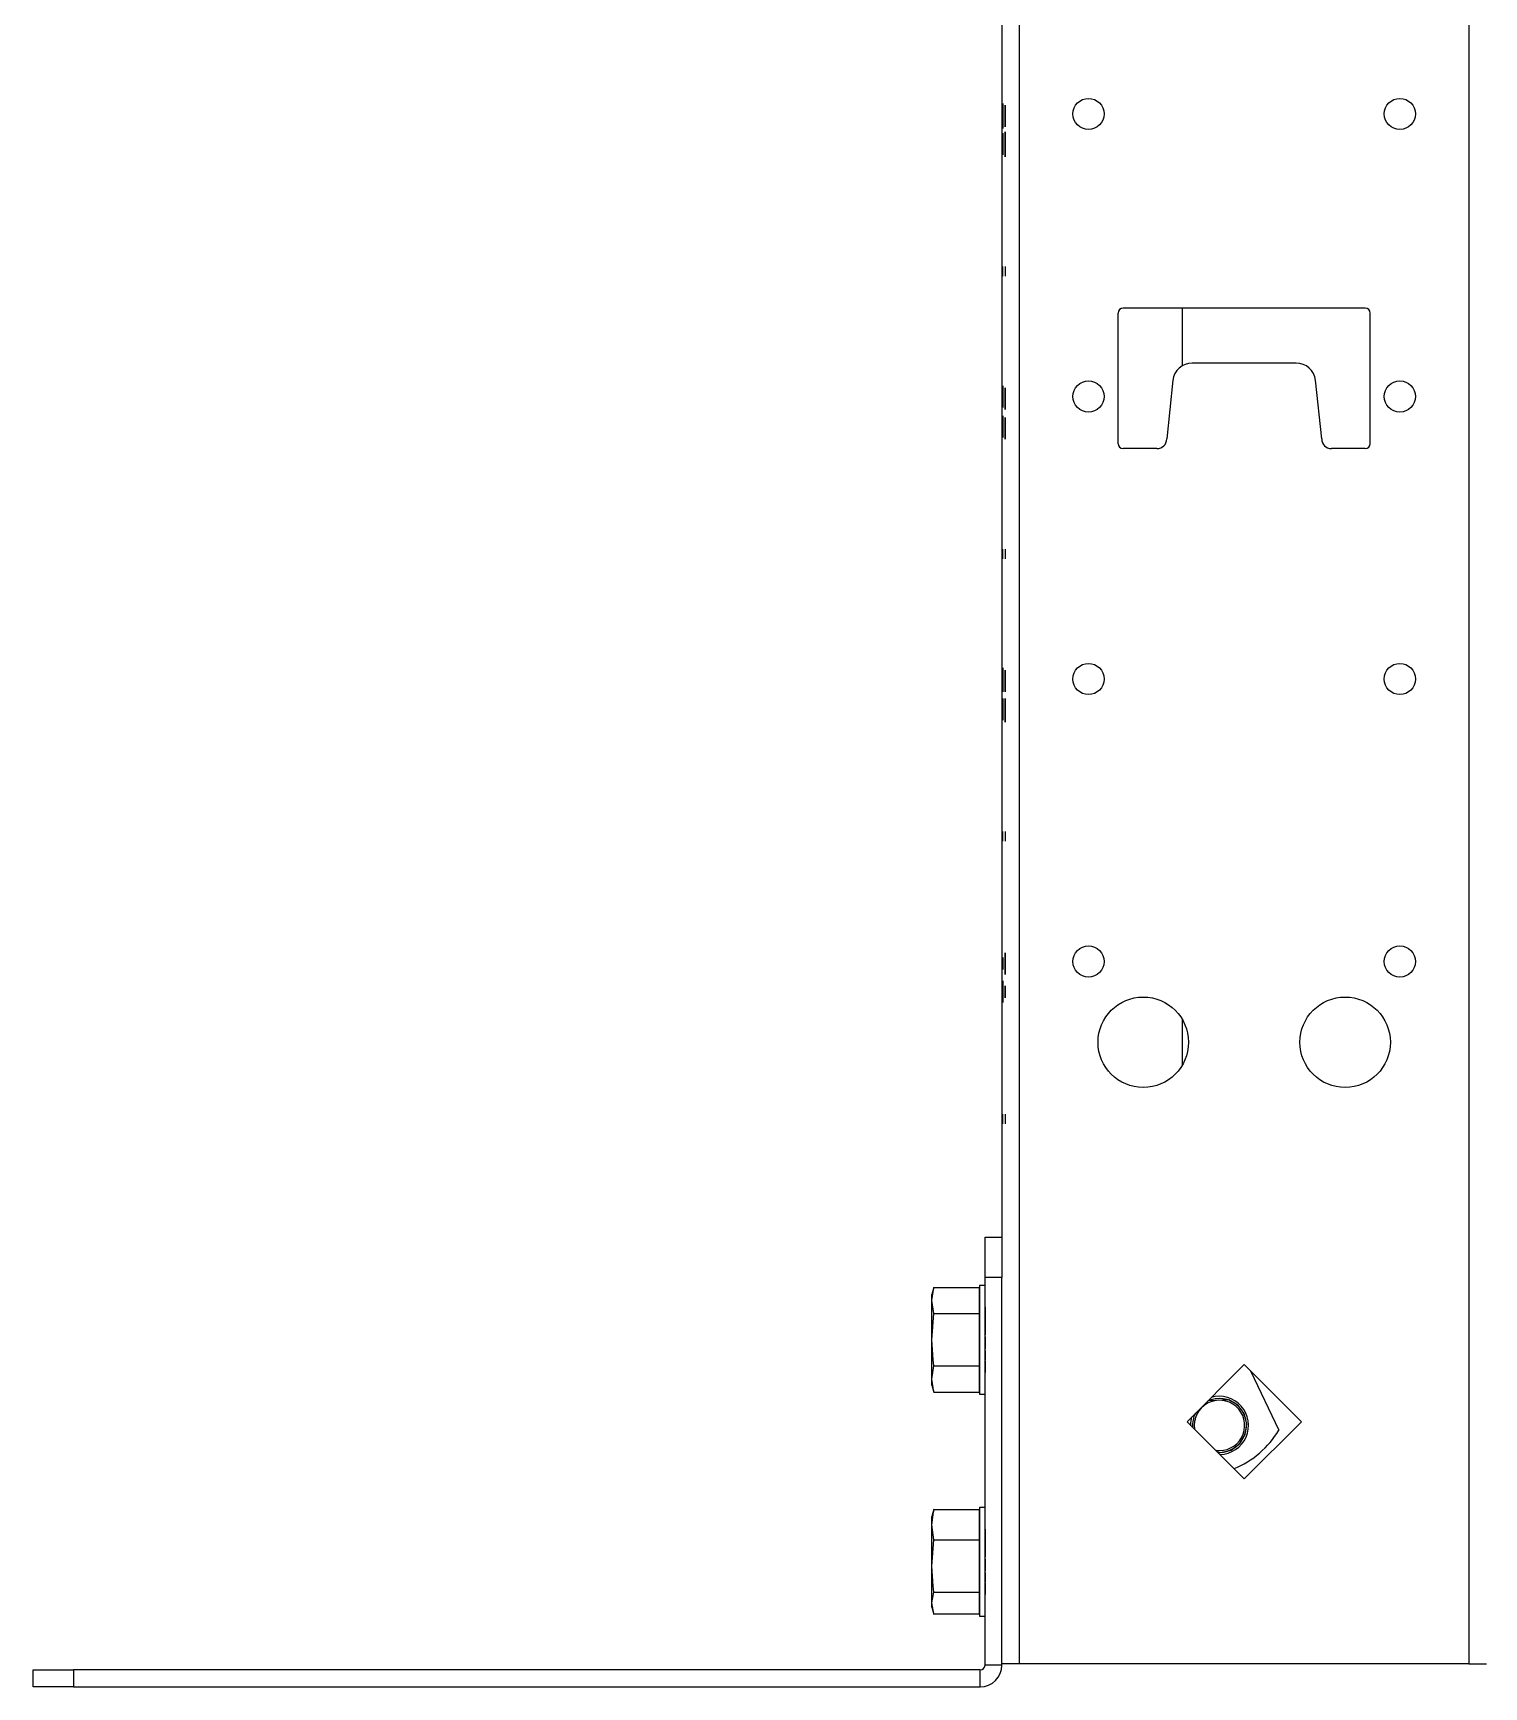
# Model space of a CAD drawing. Extents: x 8 to 102, y 11 to 162.
# Drawn here: x 59.58 to 68.56, y 11.12 to 21.36 of the extents above; entities that cross this region are included whole.
import ezdxf

# ---------------------------------------------------------------- set-up
doc = ezdxf.new("R2010")
doc.units = 0
doc.header["$MEASUREMENT"] = 0
doc.layers.add('TFR-TRI3', color=7, linetype='CONTINUOUS')

msp = doc.modelspace()

# ---------------------------------------------------------------- linework, layer by layer
at = {"layer": 'TFR-TRI3', "color": 113, "linetype": 'CONTINUOUS'}
for p, q in [((65.685, 11.26), (65.685, 107.017)), ((68.468, 107.017), (68.468, 11.26)), ((65.576, 104.587), (65.576, 13.694)), ((66.296, 18.817), (66.296, 19.627)), ((67.826, 19.657), (66.326, 19.657)), ((67.856, 18.817), (67.856, 19.627)), ((67.398, 19.317), (66.754, 19.317)), ((66.635, 19.21), (66.596, 18.847)), ((67.556, 18.847), (67.518, 19.21)), ((66.536, 18.787), (66.326, 18.787)), ((67.826, 18.787), (67.616, 18.787)), ((67.076, 13.114), (66.723, 12.76)), ((67.43, 12.76), (67.076, 13.114)), ((66.723, 12.76), (67.076, 12.406)), ((67.076, 12.406), (67.43, 12.76)), ((65.608, 11.26), (65.576, 11.26)), ((65.685, 11.26), (65.608, 11.26)), ((68.468, 11.26), (65.685, 11.26)), ((68.468, 11.26), (68.545, 11.26)), ((68.545, 11.26), (68.576, 11.26))]:
    msp.add_line(p, q, dxfattribs=at)
at = {"layer": 'TFR-TRI3', "color": 3, "linetype": 'CONTINUOUS'}
for p, q in [((65.581, 20.895), (65.581, 20.925)), ((65.581, 20.925), (65.581, 20.895)), ((65.596, 20.909), (65.596, 20.914)), ((65.596, 20.914), (65.596, 20.912)), ((65.596, 20.912), (65.596, 20.906)), ((65.596, 20.893), (65.596, 20.909)), ((65.596, 20.906), (65.596, 20.897)), ((65.581, 20.895), (65.581, 20.867)), ((65.581, 20.872), (65.581, 20.895)), ((65.581, 20.77), (65.581, 20.872)), ((65.581, 20.867), (65.581, 20.77)), ((65.581, 20.867), (65.581, 20.797)), ((65.581, 20.797), (65.581, 20.867)), ((65.596, 20.897), (65.596, 20.884)), ((65.596, 20.873), (65.596, 20.893)), ((65.596, 20.888), (65.596, 20.885)), ((65.596, 20.885), (65.596, 20.888)), ((65.596, 20.875), (65.596, 20.885)), ((65.596, 20.885), (65.596, 20.876)), ((65.596, 20.884), (65.596, 20.867)), ((65.596, 20.876), (65.596, 20.863)), ((65.596, 20.863), (65.596, 20.875)), ((65.596, 20.847), (65.596, 20.873)), ((65.596, 20.867), (65.596, 20.847)), ((65.596, 20.847), (65.596, 20.863)), ((65.596, 20.863), (65.596, 20.847)), ((65.596, 20.826), (65.596, 20.847)), ((65.596, 20.847), (65.596, 20.831)), ((65.596, 20.847), (65.596, 20.831)), ((65.596, 20.831), (65.596, 20.847)), ((65.596, 20.831), (65.596, 20.818)), ((65.596, 20.831), (65.596, 20.818)), ((65.596, 20.818), (65.596, 20.831)), ((65.596, 20.81), (65.596, 20.826)), ((65.596, 20.809), (65.596, 20.818)), ((65.596, 20.818), (65.596, 20.807)), ((65.596, 20.818), (65.596, 20.809)), ((65.596, 20.797), (65.596, 20.81)), ((65.596, 20.806), (65.596, 20.809)), ((65.596, 20.809), (65.596, 20.806)), ((65.596, 20.807), (65.596, 20.797)), ((65.596, 20.797), (65.596, 20.79)), ((65.596, 20.787), (65.596, 20.797)), ((65.581, 20.739), (65.581, 20.74)), ((65.581, 20.74), (65.581, 20.738)), ((65.581, 20.735), (65.581, 20.739)), ((65.581, 20.738), (65.581, 20.733)), ((65.581, 20.73), (65.581, 20.735)), ((65.581, 20.733), (65.581, 20.723)), ((65.581, 20.723), (65.581, 20.73)), ((65.581, 20.723), (65.581, 20.711)), ((65.581, 20.714), (65.581, 20.723)), ((65.581, 20.714), (65.581, 20.711)), ((65.581, 20.702), (65.581, 20.714)), ((65.581, 20.711), (65.581, 20.714)), ((65.581, 20.702), (65.581, 20.711)), ((65.581, 20.711), (65.581, 20.702)), ((65.581, 20.711), (65.581, 20.694)), ((65.581, 20.689), (65.581, 20.702)), ((65.581, 20.702), (65.581, 20.689)), ((65.581, 20.689), (65.581, 20.702)), ((65.581, 20.694), (65.581, 20.673)), ((65.596, 20.79), (65.596, 20.785)), ((65.596, 20.782), (65.596, 20.787)), ((65.596, 20.785), (65.596, 20.781)), ((65.596, 20.78), (65.596, 20.782)), ((65.596, 20.781), (65.596, 20.78)), ((65.596, 20.75), (65.596, 20.648)), ((65.596, 20.653), (65.596, 20.75)), ((65.596, 20.653), (65.596, 20.723)), ((65.596, 20.723), (65.596, 20.653)), ((65.581, 20.673), (65.581, 20.689)), ((65.581, 20.689), (65.581, 20.673)), ((65.581, 20.673), (65.581, 20.689)), ((65.581, 20.653), (65.581, 20.673)), ((65.581, 20.673), (65.581, 20.657)), ((65.581, 20.657), (65.581, 20.673)), ((65.581, 20.673), (65.581, 20.647)), ((65.581, 20.644), (65.581, 20.657)), ((65.581, 20.657), (65.581, 20.645)), ((65.581, 20.636), (65.581, 20.653)), ((65.581, 20.647), (65.581, 20.627)), ((65.581, 20.645), (65.581, 20.636)), ((65.581, 20.635), (65.581, 20.644)), ((65.581, 20.623), (65.581, 20.636)), ((65.581, 20.636), (65.581, 20.632)), ((65.581, 20.632), (65.581, 20.635)), ((65.581, 20.627), (65.581, 20.612)), ((65.581, 20.614), (65.581, 20.623)), ((65.581, 20.608), (65.581, 20.614)), ((65.581, 20.612), (65.581, 20.606)), ((65.581, 20.606), (65.581, 20.608)), ((65.596, 20.625), (65.596, 20.653)), ((65.596, 20.648), (65.596, 20.625)), ((65.596, 20.625), (65.596, 20.595)), ((65.596, 20.595), (65.596, 20.625)), ((65.581, 19.855), (65.581, 19.915)), ((65.581, 19.855), (65.581, 19.915)), ((65.596, 19.915), (65.596, 19.855)), ((65.596, 19.915), (65.596, 19.855)), ((65.581, 19.173), (65.581, 19.175)), ((65.581, 19.175), (65.581, 19.17)), ((65.581, 19.165), (65.581, 19.173)), ((65.581, 19.17), (65.581, 19.156)), ((65.581, 19.153), (65.581, 19.165)), ((65.581, 19.165), (65.581, 19.163)), ((65.581, 19.163), (65.581, 19.165)), ((65.581, 19.158), (65.581, 19.163)), ((65.581, 19.163), (65.581, 19.158)), ((65.581, 19.158), (65.581, 19.149)), ((65.581, 19.148), (65.581, 19.158)), ((65.596, 19.164), (65.596, 19.162)), ((65.596, 19.159), (65.596, 19.164)), ((65.596, 19.162), (65.596, 19.156)), ((65.596, 19.143), (65.596, 19.159)), ((65.596, 19.156), (65.596, 19.147)), ((65.581, 19.156), (65.581, 19.133)), ((65.581, 19.137), (65.581, 19.153)), ((65.581, 19.149), (65.581, 19.137)), ((65.581, 19.148), (65.581, 19.146)), ((65.581, 19.136), (65.581, 19.148)), ((65.581, 19.145), (65.581, 19.148)), ((65.581, 19.146), (65.581, 19.137)), ((65.581, 19.136), (65.581, 19.145)), ((65.581, 19.139), (65.581, 19.137)), ((65.581, 19.136), (65.581, 19.139)), ((65.581, 19.137), (65.581, 19.124)), ((65.581, 19.137), (65.581, 19.13)), ((65.581, 19.123), (65.581, 19.136)), ((65.581, 19.126), (65.581, 19.136)), ((65.581, 19.121), (65.581, 19.136)), ((65.581, 19.133), (65.581, 19.106)), ((65.581, 19.13), (65.581, 19.119)), ((65.581, 19.113), (65.581, 19.126)), ((65.581, 19.124), (65.581, 19.108)), ((65.581, 19.106), (65.581, 19.123)), ((65.581, 19.105), (65.581, 19.121)), ((65.581, 19.119), (65.581, 19.106)), ((65.581, 19.098), (65.581, 19.113)), ((65.581, 19.108), (65.581, 19.1)), ((65.581, 19.106), (65.581, 19.082)), ((65.581, 19.093), (65.581, 19.106)), ((65.581, 19.106), (65.581, 19.092)), ((65.581, 19.083), (65.581, 19.105)), ((65.581, 19.1), (65.581, 19.091)), ((65.581, 19.096), (65.581, 19.098)), ((65.581, 19.094), (65.581, 19.096)), ((65.581, 19.091), (65.581, 19.094)), ((65.581, 19.081), (65.581, 19.093)), ((65.581, 19.092), (65.581, 19.081)), ((65.581, 19.065), (65.581, 19.083)), ((65.581, 19.082), (65.581, 19.062)), ((65.581, 19.072), (65.581, 19.081)), ((65.581, 19.081), (65.581, 19.073)), ((65.581, 19.073), (65.581, 19.069)), ((65.581, 19.066), (65.581, 19.072)), ((65.581, 19.069), (65.581, 19.044)), ((65.581, 19.041), (65.581, 19.066)), ((65.581, 19.051), (65.581, 19.065)), ((65.581, 19.062), (65.581, 19.048)), ((65.596, 19.147), (65.596, 19.134)), ((65.596, 19.123), (65.596, 19.143)), ((65.596, 19.138), (65.596, 19.135)), ((65.596, 19.135), (65.596, 19.138)), ((65.596, 19.125), (65.596, 19.135)), ((65.596, 19.135), (65.596, 19.126)), ((65.596, 19.134), (65.596, 19.117)), ((65.596, 19.126), (65.596, 19.113)), ((65.596, 19.113), (65.596, 19.125)), ((65.596, 19.097), (65.596, 19.123)), ((65.596, 19.117), (65.596, 19.097)), ((65.596, 19.097), (65.596, 19.113)), ((65.596, 19.113), (65.596, 19.097)), ((65.596, 19.097), (65.596, 19.081)), ((65.596, 19.097), (65.596, 19.081)), ((65.596, 19.076), (65.596, 19.097)), ((65.596, 19.081), (65.596, 19.097)), ((65.596, 19.068), (65.596, 19.081)), ((65.596, 19.081), (65.596, 19.068)), ((65.596, 19.081), (65.596, 19.068)), ((65.596, 19.06), (65.596, 19.076)), ((65.596, 19.068), (65.596, 19.057)), ((65.596, 19.068), (65.596, 19.059)), ((65.596, 19.059), (65.596, 19.068)), ((65.596, 19.047), (65.596, 19.06)), ((65.596, 19.059), (65.596, 19.056)), ((65.596, 19.056), (65.596, 19.059)), ((65.596, 19.057), (65.596, 19.047)), ((65.581, 19.044), (65.581, 19.051)), ((65.581, 19.048), (65.581, 19.041)), ((65.581, 18.989), (65.581, 18.99)), ((65.581, 18.99), (65.581, 18.988)), ((65.581, 18.985), (65.581, 18.989)), ((65.581, 18.988), (65.581, 18.983)), ((65.581, 18.98), (65.581, 18.985)), ((65.581, 18.983), (65.581, 18.973)), ((65.581, 18.973), (65.581, 18.98)), ((65.581, 18.964), (65.581, 18.973)), ((65.581, 18.973), (65.581, 18.961)), ((65.581, 18.961), (65.581, 18.964)), ((65.581, 18.964), (65.581, 18.961)), ((65.581, 18.952), (65.581, 18.964)), ((65.581, 18.952), (65.581, 18.961)), ((65.581, 18.961), (65.581, 18.952)), ((65.581, 18.961), (65.581, 18.944)), ((65.581, 18.939), (65.581, 18.952)), ((65.581, 18.952), (65.581, 18.939)), ((65.581, 18.939), (65.581, 18.952)), ((65.596, 19.047), (65.596, 19.04)), ((65.596, 19.037), (65.596, 19.047)), ((65.596, 19.04), (65.596, 19.035)), ((65.596, 19.032), (65.596, 19.037)), ((65.596, 19.035), (65.596, 19.031)), ((65.596, 19.03), (65.596, 19.032)), ((65.596, 19.031), (65.596, 19.03)), ((65.596, 18.979), (65.596, 18.954)), ((65.596, 18.973), (65.596, 18.979)), ((65.596, 18.976), (65.596, 18.969)), ((65.596, 18.951), (65.596, 18.976)), ((65.596, 18.959), (65.596, 18.973)), ((65.596, 18.969), (65.596, 18.955)), ((65.596, 18.938), (65.596, 18.959)), ((65.596, 18.955), (65.596, 18.937)), ((65.596, 18.954), (65.596, 18.948)), ((65.596, 18.947), (65.596, 18.951)), ((65.581, 18.944), (65.581, 18.923)), ((65.581, 18.939), (65.581, 18.923)), ((65.581, 18.923), (65.581, 18.939)), ((65.581, 18.923), (65.581, 18.939)), ((65.581, 18.923), (65.581, 18.907)), ((65.581, 18.923), (65.581, 18.897)), ((65.581, 18.907), (65.581, 18.923)), ((65.581, 18.903), (65.581, 18.923)), ((65.581, 18.894), (65.581, 18.907)), ((65.581, 18.907), (65.581, 18.895)), ((65.581, 18.886), (65.581, 18.903)), ((65.581, 18.897), (65.581, 18.877)), ((65.581, 18.895), (65.581, 18.886)), ((65.581, 18.885), (65.581, 18.894)), ((65.581, 18.886), (65.581, 18.882)), ((65.581, 18.873), (65.581, 18.886)), ((65.581, 18.882), (65.581, 18.885)), ((65.581, 18.877), (65.581, 18.862)), ((65.581, 18.864), (65.581, 18.873)), ((65.581, 18.858), (65.581, 18.864)), ((65.581, 18.862), (65.581, 18.856)), ((65.581, 18.856), (65.581, 18.858)), ((65.596, 18.948), (65.596, 18.939)), ((65.596, 18.939), (65.596, 18.947)), ((65.596, 18.939), (65.596, 18.928)), ((65.596, 18.928), (65.596, 18.939)), ((65.596, 18.914), (65.596, 18.938)), ((65.596, 18.937), (65.596, 18.915)), ((65.596, 18.929), (65.596, 18.927)), ((65.596, 18.92), (65.596, 18.929)), ((65.596, 18.914), (65.596, 18.928)), ((65.596, 18.928), (65.596, 18.914)), ((65.596, 18.927), (65.596, 18.924)), ((65.596, 18.924), (65.596, 18.923)), ((65.596, 18.923), (65.596, 18.907)), ((65.596, 18.912), (65.596, 18.92)), ((65.596, 18.915), (65.596, 18.899)), ((65.596, 18.901), (65.596, 18.914)), ((65.596, 18.887), (65.596, 18.914)), ((65.596, 18.914), (65.596, 18.897)), ((65.596, 18.896), (65.596, 18.912)), ((65.596, 18.907), (65.596, 18.894)), ((65.596, 18.89), (65.596, 18.901)), ((65.596, 18.899), (65.596, 18.884)), ((65.596, 18.897), (65.596, 18.884)), ((65.596, 18.883), (65.596, 18.896)), ((65.596, 18.894), (65.596, 18.884)), ((65.596, 18.883), (65.596, 18.89)), ((65.596, 18.865), (65.596, 18.887)), ((65.596, 18.884), (65.596, 18.881)), ((65.596, 18.884), (65.596, 18.872)), ((65.596, 18.884), (65.596, 18.875)), ((65.596, 18.871), (65.596, 18.883)), ((65.596, 18.881), (65.596, 18.883)), ((65.596, 18.875), (65.596, 18.883)), ((65.596, 18.883), (65.596, 18.867)), ((65.596, 18.872), (65.596, 18.875)), ((65.596, 18.875), (65.596, 18.872)), ((65.596, 18.872), (65.596, 18.863)), ((65.596, 18.862), (65.596, 18.871)), ((65.596, 18.867), (65.596, 18.855)), ((65.596, 18.85), (65.596, 18.865)), ((65.596, 18.863), (65.596, 18.857)), ((65.596, 18.857), (65.596, 18.862)), ((65.596, 18.855), (65.596, 18.857)), ((65.596, 18.857), (65.596, 18.855)), ((65.596, 18.855), (65.596, 18.848)), ((65.596, 18.845), (65.596, 18.85)), ((65.596, 18.848), (65.596, 18.845)), ((65.581, 18.105), (65.581, 18.165)), ((65.581, 18.105), (65.581, 18.165)), ((65.596, 18.165), (65.596, 18.105)), ((65.596, 18.165), (65.596, 18.105)), ((65.581, 17.318), (65.581, 17.429)), ((65.581, 17.429), (65.581, 17.28)), ((65.581, 17.424), (65.581, 17.428)), ((65.581, 17.428), (65.581, 17.427)), ((65.581, 17.427), (65.581, 17.423)), ((65.581, 17.409), (65.581, 17.424)), ((65.581, 17.423), (65.581, 17.415)), ((65.581, 17.415), (65.581, 17.404)), ((65.581, 17.387), (65.581, 17.409)), ((65.581, 17.404), (65.581, 17.387)), ((65.581, 17.397), (65.581, 17.4)), ((65.581, 17.4), (65.581, 17.397)), ((65.581, 17.397), (65.581, 17.388)), ((65.581, 17.387), (65.581, 17.397)), ((65.581, 17.388), (65.581, 17.375)), ((65.581, 17.368), (65.581, 17.387)), ((65.581, 17.387), (65.581, 17.362)), ((65.581, 17.358), (65.581, 17.387)), ((65.581, 17.375), (65.581, 17.358)), ((65.581, 17.337), (65.581, 17.368)), ((65.581, 17.362), (65.581, 17.341)), ((65.581, 17.329), (65.581, 17.358)), ((65.581, 17.358), (65.581, 17.34)), ((65.581, 17.341), (65.581, 17.33)), ((65.581, 17.34), (65.581, 17.326)), ((65.581, 17.317), (65.581, 17.337)), ((65.581, 17.33), (65.581, 17.324)), ((65.581, 17.307), (65.581, 17.329)), ((65.581, 17.326), (65.581, 17.317)), ((65.581, 17.324), (65.581, 17.318)), ((65.581, 17.301), (65.581, 17.317)), ((65.581, 17.317), (65.581, 17.314)), ((65.581, 17.314), (65.581, 17.285)), ((65.596, 17.414), (65.596, 17.412)), ((65.596, 17.409), (65.596, 17.414)), ((65.596, 17.412), (65.596, 17.406)), ((65.596, 17.393), (65.596, 17.409)), ((65.596, 17.406), (65.596, 17.397)), ((65.596, 17.397), (65.596, 17.384)), ((65.596, 17.373), (65.596, 17.393)), ((65.596, 17.385), (65.596, 17.388)), ((65.596, 17.388), (65.596, 17.385)), ((65.596, 17.375), (65.596, 17.385)), ((65.596, 17.385), (65.596, 17.376)), ((65.596, 17.384), (65.596, 17.367)), ((65.596, 17.376), (65.596, 17.363)), ((65.596, 17.363), (65.596, 17.375)), ((65.596, 17.347), (65.596, 17.373)), ((65.596, 17.367), (65.596, 17.347)), ((65.596, 17.363), (65.596, 17.347)), ((65.596, 17.347), (65.596, 17.363)), ((65.596, 17.326), (65.596, 17.347)), ((65.596, 17.347), (65.596, 17.331)), ((65.596, 17.331), (65.596, 17.347)), ((65.596, 17.347), (65.596, 17.331)), ((65.596, 17.318), (65.596, 17.331)), ((65.596, 17.331), (65.596, 17.318)), ((65.596, 17.331), (65.596, 17.318)), ((65.596, 17.31), (65.596, 17.326)), ((65.596, 17.318), (65.596, 17.307)), ((65.596, 17.309), (65.596, 17.318)), ((65.596, 17.318), (65.596, 17.309)), ((65.581, 17.292), (65.581, 17.307)), ((65.581, 17.291), (65.581, 17.301)), ((65.581, 17.285), (65.581, 17.292)), ((65.581, 17.283), (65.581, 17.291)), ((65.581, 17.281), (65.581, 17.283)), ((65.581, 17.28), (65.581, 17.281)), ((65.581, 17.239), (65.581, 17.24)), ((65.581, 17.24), (65.581, 17.238)), ((65.581, 17.235), (65.581, 17.239)), ((65.581, 17.238), (65.581, 17.233)), ((65.581, 17.23), (65.581, 17.235)), ((65.581, 17.233), (65.581, 17.223)), ((65.581, 17.223), (65.581, 17.23)), ((65.581, 17.223), (65.581, 17.211)), ((65.581, 17.214), (65.581, 17.223)), ((65.581, 17.211), (65.581, 17.214)), ((65.581, 17.202), (65.581, 17.214)), ((65.581, 17.214), (65.581, 17.211)), ((65.581, 17.202), (65.581, 17.211)), ((65.581, 17.211), (65.581, 17.202)), ((65.581, 17.211), (65.581, 17.194)), ((65.596, 17.297), (65.596, 17.31)), ((65.596, 17.309), (65.596, 17.306)), ((65.596, 17.306), (65.596, 17.309)), ((65.596, 17.307), (65.596, 17.297)), ((65.596, 17.297), (65.596, 17.29)), ((65.596, 17.287), (65.596, 17.297)), ((65.596, 17.29), (65.596, 17.285)), ((65.596, 17.282), (65.596, 17.287)), ((65.596, 17.285), (65.596, 17.281)), ((65.596, 17.28), (65.596, 17.282)), ((65.596, 17.281), (65.596, 17.28)), ((65.596, 17.24), (65.596, 17.239)), ((65.596, 17.092), (65.596, 17.24)), ((65.596, 17.239), (65.596, 17.237)), ((65.596, 17.237), (65.596, 17.23)), ((65.596, 17.207), (65.596, 17.235)), ((65.596, 17.235), (65.596, 17.228)), ((65.596, 17.23), (65.596, 17.219)), ((65.596, 17.228), (65.596, 17.213)), ((65.596, 17.219), (65.596, 17.203)), ((65.596, 17.213), (65.596, 17.191)), ((65.581, 17.189), (65.581, 17.202)), ((65.581, 17.189), (65.581, 17.202)), ((65.581, 17.202), (65.581, 17.189)), ((65.581, 17.194), (65.581, 17.173)), ((65.581, 17.173), (65.581, 17.189)), ((65.581, 17.173), (65.581, 17.189)), ((65.581, 17.189), (65.581, 17.173)), ((65.581, 17.153), (65.581, 17.173)), ((65.581, 17.157), (65.581, 17.173)), ((65.581, 17.173), (65.581, 17.157)), ((65.581, 17.173), (65.581, 17.147)), ((65.581, 17.157), (65.581, 17.145)), ((65.581, 17.144), (65.581, 17.157)), ((65.581, 17.136), (65.581, 17.153)), ((65.581, 17.147), (65.581, 17.127)), ((65.581, 17.145), (65.581, 17.136)), ((65.581, 17.135), (65.581, 17.144)), ((65.581, 17.136), (65.581, 17.132)), ((65.581, 17.123), (65.581, 17.136)), ((65.581, 17.132), (65.581, 17.135)), ((65.581, 17.127), (65.581, 17.112)), ((65.581, 17.114), (65.581, 17.123)), ((65.581, 17.108), (65.581, 17.114)), ((65.581, 17.112), (65.581, 17.106)), ((65.581, 17.106), (65.581, 17.108)), ((65.596, 17.203), (65.596, 17.207)), ((65.596, 17.194), (65.596, 17.203)), ((65.596, 17.203), (65.596, 17.183)), ((65.596, 17.197), (65.596, 17.202)), ((65.596, 17.202), (65.596, 17.092)), ((65.596, 17.19), (65.596, 17.197)), ((65.596, 17.18), (65.596, 17.194)), ((65.596, 17.191), (65.596, 17.162)), ((65.596, 17.179), (65.596, 17.19)), ((65.596, 17.183), (65.596, 17.152)), ((65.596, 17.163), (65.596, 17.18)), ((65.596, 17.158), (65.596, 17.179)), ((65.596, 17.145), (65.596, 17.163)), ((65.596, 17.162), (65.596, 17.133)), ((65.596, 17.133), (65.596, 17.158)), ((65.596, 17.152), (65.596, 17.133)), ((65.596, 17.132), (65.596, 17.145)), ((65.596, 17.133), (65.596, 17.123)), ((65.596, 17.133), (65.596, 17.111)), ((65.596, 17.116), (65.596, 17.133)), ((65.596, 17.123), (65.596, 17.132)), ((65.596, 17.12), (65.596, 17.123)), ((65.596, 17.123), (65.596, 17.12)), ((65.596, 17.105), (65.596, 17.116)), ((65.596, 17.111), (65.596, 17.097)), ((65.596, 17.097), (65.596, 17.105)), ((65.596, 17.093), (65.596, 17.097)), ((65.596, 17.097), (65.596, 17.092)), ((65.596, 17.092), (65.596, 17.093)), ((65.581, 16.355), (65.581, 16.415)), ((65.581, 16.355), (65.581, 16.415)), ((65.596, 16.415), (65.596, 16.355)), ((65.596, 16.415), (65.596, 16.355)), ((65.581, 15.636), (65.581, 15.61)), ((65.581, 15.619), (65.581, 15.636)), ((65.581, 15.61), (65.581, 15.619)), ((65.581, 15.61), (65.581, 15.6)), ((65.581, 15.597), (65.581, 15.61)), ((65.581, 15.6), (65.581, 15.586)), ((65.581, 15.58), (65.581, 15.597)), ((65.581, 15.586), (65.581, 15.573)), ((65.581, 15.56), (65.581, 15.58)), ((65.581, 15.573), (65.581, 15.56)), ((65.596, 15.664), (65.596, 15.662)), ((65.596, 15.659), (65.596, 15.664)), ((65.596, 15.662), (65.596, 15.656)), ((65.596, 15.643), (65.596, 15.659)), ((65.596, 15.656), (65.596, 15.647)), ((65.596, 15.647), (65.596, 15.634)), ((65.596, 15.623), (65.596, 15.643)), ((65.596, 15.638), (65.596, 15.635)), ((65.596, 15.635), (65.596, 15.638)), ((65.596, 15.635), (65.596, 15.626)), ((65.596, 15.625), (65.596, 15.635)), ((65.596, 15.634), (65.596, 15.617)), ((65.596, 15.626), (65.596, 15.613)), ((65.596, 15.613), (65.596, 15.625)), ((65.596, 15.597), (65.596, 15.623)), ((65.596, 15.617), (65.596, 15.597)), ((65.596, 15.597), (65.596, 15.613)), ((65.596, 15.613), (65.596, 15.597)), ((65.596, 15.597), (65.596, 15.581)), ((65.596, 15.576), (65.596, 15.597)), ((65.596, 15.581), (65.596, 15.597)), ((65.596, 15.597), (65.596, 15.581)), ((65.596, 15.581), (65.596, 15.568)), ((65.596, 15.568), (65.596, 15.581)), ((65.596, 15.581), (65.596, 15.568)), ((65.596, 15.56), (65.596, 15.576)), ((65.581, 15.49), (65.581, 15.488)), ((65.581, 15.489), (65.581, 15.49)), ((65.581, 15.485), (65.581, 15.489)), ((65.581, 15.488), (65.581, 15.483)), ((65.581, 15.48), (65.581, 15.485)), ((65.581, 15.483), (65.581, 15.473)), ((65.581, 15.473), (65.581, 15.48)), ((65.581, 15.473), (65.581, 15.461)), ((65.581, 15.464), (65.581, 15.473)), ((65.596, 15.559), (65.596, 15.568)), ((65.596, 15.568), (65.596, 15.557)), ((65.596, 15.568), (65.596, 15.559)), ((65.596, 15.547), (65.596, 15.56)), ((65.596, 15.559), (65.596, 15.556)), ((65.596, 15.556), (65.596, 15.559)), ((65.596, 15.557), (65.596, 15.547)), ((65.596, 15.537), (65.596, 15.547)), ((65.596, 15.547), (65.596, 15.54)), ((65.596, 15.54), (65.596, 15.535)), ((65.596, 15.532), (65.596, 15.537)), ((65.596, 15.535), (65.596, 15.531)), ((65.596, 15.53), (65.596, 15.532)), ((65.596, 15.531), (65.596, 15.53)), ((65.581, 15.461), (65.581, 15.464)), ((65.581, 15.464), (65.581, 15.461)), ((65.581, 15.452), (65.581, 15.464)), ((65.581, 15.461), (65.581, 15.444)), ((65.581, 15.461), (65.581, 15.452)), ((65.581, 15.452), (65.581, 15.461)), ((65.581, 15.439), (65.581, 15.452)), ((65.581, 15.439), (65.581, 15.452)), ((65.581, 15.452), (65.581, 15.439)), ((65.581, 15.444), (65.581, 15.423)), ((65.581, 15.423), (65.581, 15.439)), ((65.581, 15.423), (65.581, 15.439)), ((65.581, 15.439), (65.581, 15.423)), ((65.581, 15.423), (65.581, 15.407)), ((65.581, 15.407), (65.581, 15.423)), ((65.581, 15.423), (65.581, 15.397)), ((65.581, 15.403), (65.581, 15.423)), ((65.581, 15.407), (65.581, 15.395)), ((65.581, 15.394), (65.581, 15.407)), ((65.581, 15.386), (65.581, 15.403)), ((65.581, 15.397), (65.581, 15.377)), ((65.581, 15.395), (65.581, 15.386)), ((65.581, 15.385), (65.581, 15.394)), ((65.581, 15.373), (65.581, 15.386)), ((65.581, 15.386), (65.581, 15.382)), ((65.581, 15.382), (65.581, 15.385)), ((65.581, 15.377), (65.581, 15.362)), ((65.581, 15.364), (65.581, 15.373)), ((65.596, 15.448), (65.596, 15.46)), ((65.596, 15.46), (65.596, 15.44)), ((65.596, 15.434), (65.596, 15.448)), ((65.596, 15.44), (65.596, 15.423)), ((65.596, 15.42), (65.596, 15.434)), ((65.596, 15.423), (65.596, 15.41)), ((65.596, 15.41), (65.596, 15.42)), ((65.596, 15.41), (65.596, 15.401)), ((65.596, 15.385), (65.596, 15.41)), ((65.596, 15.401), (65.596, 15.385)), ((65.581, 15.358), (65.581, 15.364)), ((65.581, 15.362), (65.581, 15.356)), ((65.581, 15.356), (65.581, 15.358)), ((65.581, 14.605), (65.581, 14.665)), ((65.581, 14.605), (65.581, 14.665)), ((65.596, 14.665), (65.596, 14.605)), ((65.596, 14.665), (65.596, 14.605)), ((65.142, 13.51), (65.154, 13.591)), ((65.154, 13.591), (65.142, 13.548)), ((65.142, 13.538), (65.142, 13.548)), ((65.142, 13.51), (65.142, 13.538)), ((65.154, 13.591), (65.437, 13.591)), ((65.437, 13.591), (65.437, 13.429)), ((65.437, 13.429), (65.437, 13.591)), ((65.437, 13.525), (65.437, 13.567)), ((65.437, 13.567), (65.437, 13.309)), ((65.437, 13.225), (65.437, 13.525)), ((65.142, 13.408), (65.142, 13.51)), ((65.154, 13.429), (65.142, 13.51)), ((65.142, 13.267), (65.154, 13.429)), ((65.154, 13.429), (65.437, 13.429)), ((65.437, 13.105), (65.437, 13.429)), ((65.437, 13.429), (65.437, 13.105)), ((65.142, 13.267), (65.142, 13.408)), ((65.142, 13.127), (65.142, 13.267)), ((65.149, 13.142), (65.142, 13.267)), ((65.437, 13.309), (65.437, 13.01)), ((65.437, 12.967), (65.437, 13.225)), ((65.142, 13.024), (65.142, 13.127)), ((65.154, 13.105), (65.149, 13.142)), ((65.142, 13.024), (65.154, 13.105)), ((65.142, 12.996), (65.142, 13.024)), ((65.154, 12.943), (65.142, 13.024)), ((65.154, 13.105), (65.437, 13.105)), ((65.437, 13.105), (65.437, 12.943)), ((65.437, 12.943), (65.437, 13.105)), ((67.116, 13.074), (67.29, 12.708)), ((65.142, 12.986), (65.142, 12.996)), ((65.142, 12.986), (65.154, 12.943)), ((65.154, 12.943), (65.437, 12.943)), ((65.437, 13.01), (65.437, 12.967)), ((66.98, 12.896), (66.853, 12.89)), ((67.036, 12.862), (66.98, 12.896)), ((67.076, 12.81), (67.036, 12.862)), ((67.092, 12.746), (67.076, 12.81)), ((67.083, 12.68), (67.092, 12.746)), ((66.996, 12.584), (67.049, 12.624)), ((67.049, 12.624), (67.083, 12.68)), ((66.912, 12.571), (66.932, 12.568)), ((66.932, 12.568), (66.996, 12.584)), ((65.154, 12.218), (65.142, 12.173)), ((65.142, 12.121), (65.154, 12.215)), ((65.154, 12.215), (65.151, 12.196)), ((65.154, 12.215), (65.437, 12.215)), ((65.437, 12.215), (65.437, 12.08)), ((65.437, 12.028), (65.437, 12.215)), ((65.437, 12.215), (65.437, 12.08)), ((65.437, 12.028), (65.437, 12.215)), ((65.142, 12.121), (65.142, 12.172)), ((65.142, 12.172), (65.142, 12.147)), ((65.154, 12.028), (65.142, 12.121)), ((65.142, 12.009), (65.142, 12.121)), ((65.142, 11.866), (65.154, 12.028)), ((65.142, 11.866), (65.142, 12.009)), ((65.154, 12.028), (65.437, 12.028)), ((65.437, 12.08), (65.437, 11.757)), ((65.437, 12.08), (65.437, 11.757)), ((65.437, 11.704), (65.437, 12.028)), ((65.437, 11.704), (65.437, 12.028)), ((65.149, 11.742), (65.142, 11.866)), ((65.142, 11.73), (65.142, 11.866)), ((65.142, 11.637), (65.142, 11.73)), ((65.142, 11.637), (65.154, 11.704)), ((65.154, 11.704), (65.149, 11.742)), ((65.154, 11.704), (65.437, 11.704)), ((65.437, 11.757), (65.437, 11.569)), ((65.437, 11.757), (65.437, 11.569)), ((65.437, 11.569), (65.437, 11.704)), ((65.437, 11.569), (65.437, 11.704)), ((65.154, 11.569), (65.142, 11.637)), ((65.142, 11.618), (65.142, 11.637)), ((65.142, 11.611), (65.142, 11.618)), ((65.142, 11.611), (65.154, 11.566)), ((65.154, 11.569), (65.437, 11.569))]:
    msp.add_line(p, q, dxfattribs=at)
at = {"layer": 'TFR-TRI3', "color": 215, "linetype": 'CONTINUOUS'}
for p, q in [((66.691, 19.658), (66.691, 19.3)), ((66.691, 15.255), (66.691, 14.967))]:
    msp.add_line(p, q, dxfattribs=at)
at = {"layer": 'TFR-TRI3', "color": 1, "linetype": 'CONTINUOUS'}
for p, q in [((65.471, 13.869), (65.471, 13.902)), ((65.471, 13.902), (65.576, 13.902)), ((65.471, 13.777), (65.471, 13.869)), ((65.576, 13.902), (65.576, 13.869)), ((65.576, 13.869), (65.576, 13.777)), ((65.471, 13.652), (65.471, 13.777)), ((65.576, 13.777), (65.576, 13.652)), ((65.471, 11.252), (65.471, 13.652)), ((65.576, 13.652), (65.471, 13.652)), ((65.576, 11.252), (65.576, 13.652)), ((59.576, 11.117), (59.576, 11.222)), ((59.576, 11.222), (59.61, 11.222)), ((59.61, 11.222), (59.701, 11.222)), ((59.701, 11.222), (59.826, 11.222)), ((65.441, 11.222), (59.826, 11.222)), ((59.826, 11.222), (59.826, 11.117)), ((65.441, 11.117), (65.441, 11.222)), ((65.576, 11.252), (65.471, 11.252)), ((59.61, 11.117), (59.576, 11.117)), ((59.701, 11.117), (59.61, 11.117)), ((59.826, 11.117), (59.701, 11.117)), ((59.826, 11.117), (65.441, 11.117))]:
    msp.add_line(p, q, dxfattribs=at)
at = {"layer": 'TFR-TRI3', "color": 2, "linetype": 'CONTINUOUS'}
for p, q in [((65.437, 13.603), (65.437, 13.583)), ((65.471, 13.603), (65.437, 13.603)), ((65.437, 13.583), (65.437, 13.525)), ((65.437, 13.525), (65.437, 13.435)), ((65.437, 13.435), (65.437, 13.325)), ((65.471, 13.468), (65.471, 13.469)), ((65.471, 13.469), (65.471, 13.468)), ((65.471, 13.465), (65.471, 13.468)), ((65.471, 13.468), (65.471, 13.466)), ((65.471, 13.466), (65.471, 13.463)), ((65.471, 13.432), (65.471, 13.465)), ((65.471, 13.463), (65.471, 13.43)), ((65.471, 13.454), (65.471, 13.451)), ((65.471, 13.453), (65.471, 13.454)), ((65.471, 13.437), (65.471, 13.453)), ((65.471, 13.451), (65.471, 13.424)), ((65.471, 13.447), (65.471, 13.449)), ((65.471, 13.449), (65.471, 13.448)), ((65.471, 13.448), (65.471, 13.428)), ((65.471, 13.419), (65.471, 13.447)), ((65.471, 13.434), (65.471, 13.437)), ((65.471, 13.431), (65.471, 13.434)), ((65.471, 13.432), (65.471, 13.429)), ((65.471, 13.4), (65.471, 13.431)), ((65.471, 13.426), (65.471, 13.43)), ((65.471, 13.429), (65.471, 13.424)), ((65.471, 13.428), (65.471, 13.426)), ((65.471, 13.426), (65.471, 13.422)), ((65.471, 13.419), (65.471, 13.426)), ((65.471, 13.422), (65.471, 13.393)), ((65.437, 13.325), (65.437, 13.209)), ((65.471, 13.4), (65.471, 13.389)), ((65.471, 13.38), (65.471, 13.393)), ((65.471, 13.391), (65.471, 13.391)), ((65.471, 13.389), (65.471, 13.391)), ((65.471, 13.391), (65.471, 13.376)), ((65.471, 13.389), (65.471, 13.376)), ((65.471, 13.36), (65.471, 13.389)), ((65.471, 13.366), (65.471, 13.38)), ((65.471, 13.379), (65.471, 13.379)), ((65.471, 13.366), (65.471, 13.379)), ((65.471, 13.379), (65.471, 13.376)), ((65.471, 13.376), (65.471, 13.346)), ((65.471, 13.356), (65.471, 13.36)), ((65.471, 13.353), (65.471, 13.356)), ((65.471, 13.333), (65.471, 13.353)), ((65.471, 13.346), (65.471, 13.342)), ((65.471, 13.342), (65.471, 13.339)), ((65.471, 13.339), (65.471, 13.322)), ((65.471, 13.333), (65.471, 13.316)), ((65.471, 13.304), (65.471, 13.322)), ((65.471, 13.316), (65.471, 13.298)), ((65.471, 13.286), (65.471, 13.304)), ((65.471, 13.297), (65.471, 13.298)), ((65.471, 13.295), (65.471, 13.297)), ((65.471, 13.292), (65.471, 13.295)), ((65.471, 13.257), (65.471, 13.292)), ((65.471, 13.286), (65.471, 13.282)), ((65.471, 13.282), (65.471, 13.28)), ((65.471, 13.28), (65.471, 13.277)), ((65.471, 13.277), (65.471, 13.242)), ((65.471, 13.254), (65.471, 13.257)), ((65.471, 13.252), (65.471, 13.254)), ((65.471, 13.248), (65.471, 13.252)), ((65.471, 13.248), (65.471, 13.23)), ((65.471, 13.242), (65.471, 13.239)), ((65.471, 13.239), (65.471, 13.237)), ((65.471, 13.237), (65.471, 13.236)), ((65.471, 13.218), (65.471, 13.236)), ((65.471, 13.23), (65.471, 13.212)), ((65.471, 13.201), (65.471, 13.218)), ((65.437, 13.209), (65.437, 13.099)), ((65.471, 13.195), (65.471, 13.212)), ((65.471, 13.201), (65.471, 13.181)), ((65.471, 13.192), (65.471, 13.195)), ((65.471, 13.188), (65.471, 13.192)), ((65.471, 13.158), (65.471, 13.188)), ((65.471, 13.181), (65.471, 13.178)), ((65.471, 13.178), (65.471, 13.174)), ((65.471, 13.174), (65.471, 13.145)), ((65.471, 13.168), (65.471, 13.154)), ((65.471, 13.168), (65.471, 13.155)), ((65.471, 13.143), (65.471, 13.159)), ((65.471, 13.145), (65.471, 13.159)), ((65.471, 13.155), (65.471, 13.158)), ((65.471, 13.155), (65.471, 13.155)), ((65.471, 13.154), (65.471, 13.141)), ((65.471, 13.145), (65.471, 13.143)), ((65.471, 13.134), (65.471, 13.145)), ((65.471, 13.143), (65.471, 13.143)), ((65.471, 13.112), (65.471, 13.141)), ((65.471, 13.134), (65.471, 13.105)), ((65.471, 13.115), (65.471, 13.089)), ((65.471, 13.115), (65.471, 13.108)), ((65.437, 13.099), (65.437, 13.009)), ((65.471, 13.108), (65.471, 13.112)), ((65.471, 13.083), (65.471, 13.11)), ((65.471, 13.105), (65.471, 13.11)), ((65.471, 13.106), (65.471, 13.108)), ((65.471, 13.108), (65.471, 13.104)), ((65.471, 13.087), (65.471, 13.106)), ((65.471, 13.105), (65.471, 13.101)), ((65.471, 13.102), (65.471, 13.105)), ((65.471, 13.071), (65.471, 13.104)), ((65.471, 13.102), (65.471, 13.069)), ((65.471, 13.101), (65.471, 13.098)), ((65.471, 13.098), (65.471, 13.081)), ((65.471, 13.089), (65.471, 13.087)), ((65.471, 13.087), (65.471, 13.087)), ((65.471, 13.08), (65.471, 13.083)), ((65.471, 13.081), (65.471, 13.08)), ((65.471, 13.068), (65.471, 13.071)), ((65.471, 13.069), (65.471, 13.066)), ((65.471, 13.066), (65.471, 13.068)), ((65.471, 13.066), (65.471, 13.065)), ((65.471, 13.065), (65.471, 13.066)), ((65.437, 13.009), (65.437, 12.951)), ((65.437, 12.951), (65.437, 12.931)), ((65.437, 12.931), (65.471, 12.931)), ((65.471, 12.228), (65.437, 12.228)), ((65.437, 12.228), (65.437, 12.208)), ((65.437, 12.208), (65.437, 12.15)), ((65.437, 12.15), (65.437, 12.06)), ((65.471, 12.093), (65.471, 12.094)), ((65.471, 12.094), (65.471, 12.093)), ((65.471, 12.09), (65.471, 12.093)), ((65.471, 12.093), (65.471, 12.091)), ((65.471, 12.091), (65.471, 12.088)), ((65.471, 12.057), (65.471, 12.09)), ((65.471, 12.088), (65.471, 12.055)), ((65.437, 12.06), (65.437, 11.95)), ((65.471, 12.079), (65.471, 12.076)), ((65.471, 12.078), (65.471, 12.079)), ((65.471, 12.062), (65.471, 12.078)), ((65.471, 12.076), (65.471, 12.049)), ((65.471, 12.072), (65.471, 12.074)), ((65.471, 12.074), (65.471, 12.073)), ((65.471, 12.073), (65.471, 12.053)), ((65.471, 12.044), (65.471, 12.072)), ((65.471, 12.059), (65.471, 12.062)), ((65.471, 12.056), (65.471, 12.059)), ((65.471, 12.057), (65.471, 12.054)), ((65.471, 12.025), (65.471, 12.056)), ((65.471, 12.051), (65.471, 12.055)), ((65.471, 12.054), (65.471, 12.049)), ((65.471, 12.053), (65.471, 12.051)), ((65.471, 12.051), (65.471, 12.047)), ((65.471, 12.044), (65.471, 12.051)), ((65.471, 12.047), (65.471, 12.018)), ((65.471, 12.025), (65.471, 12.014)), ((65.471, 12.005), (65.471, 12.018)), ((65.471, 12.016), (65.471, 12.016)), ((65.471, 12.014), (65.471, 12.016)), ((65.471, 12.016), (65.471, 12.001)), ((65.471, 12.014), (65.471, 12.001)), ((65.471, 11.985), (65.471, 12.014)), ((65.471, 11.991), (65.471, 12.005)), ((65.471, 12.004), (65.471, 12.004)), ((65.471, 11.991), (65.471, 12.004)), ((65.471, 12.004), (65.471, 12.001)), ((65.471, 12.001), (65.471, 11.971)), ((65.437, 11.95), (65.437, 11.834)), ((65.471, 11.981), (65.471, 11.985)), ((65.471, 11.978), (65.471, 11.981)), ((65.471, 11.958), (65.471, 11.978)), ((65.471, 11.971), (65.471, 11.967)), ((65.471, 11.967), (65.471, 11.964)), ((65.471, 11.964), (65.471, 11.947)), ((65.471, 11.958), (65.471, 11.941)), ((65.471, 11.929), (65.471, 11.947)), ((65.471, 11.941), (65.471, 11.923)), ((65.471, 11.911), (65.471, 11.929)), ((65.471, 11.922), (65.471, 11.923)), ((65.471, 11.92), (65.471, 11.922)), ((65.471, 11.917), (65.471, 11.92)), ((65.471, 11.882), (65.471, 11.917)), ((65.471, 11.911), (65.471, 11.907)), ((65.471, 11.907), (65.471, 11.905)), ((65.471, 11.905), (65.471, 11.902)), ((65.471, 11.902), (65.471, 11.867)), ((65.437, 11.834), (65.437, 11.724)), ((65.471, 11.879), (65.471, 11.882)), ((65.471, 11.877), (65.471, 11.879)), ((65.471, 11.873), (65.471, 11.877)), ((65.471, 11.873), (65.471, 11.855)), ((65.471, 11.867), (65.471, 11.864)), ((65.471, 11.864), (65.471, 11.862)), ((65.471, 11.862), (65.471, 11.861)), ((65.471, 11.843), (65.471, 11.861)), ((65.471, 11.855), (65.471, 11.837)), ((65.471, 11.826), (65.471, 11.843)), ((65.471, 11.82), (65.471, 11.837)), ((65.471, 11.826), (65.471, 11.806)), ((65.471, 11.817), (65.471, 11.82)), ((65.471, 11.813), (65.471, 11.817)), ((65.471, 11.783), (65.471, 11.813)), ((65.471, 11.806), (65.471, 11.803)), ((65.471, 11.803), (65.471, 11.799)), ((65.471, 11.799), (65.471, 11.77)), ((65.471, 11.793), (65.471, 11.779)), ((65.471, 11.793), (65.471, 11.78)), ((65.471, 11.768), (65.471, 11.784)), ((65.471, 11.77), (65.471, 11.784)), ((65.471, 11.78), (65.471, 11.783)), ((65.471, 11.78), (65.471, 11.78)), ((65.437, 11.724), (65.437, 11.634)), ((65.471, 11.779), (65.471, 11.766)), ((65.471, 11.77), (65.471, 11.768)), ((65.471, 11.759), (65.471, 11.77)), ((65.471, 11.768), (65.471, 11.768)), ((65.471, 11.737), (65.471, 11.766)), ((65.471, 11.759), (65.471, 11.73)), ((65.471, 11.74), (65.471, 11.733)), ((65.471, 11.74), (65.471, 11.714)), ((65.471, 11.733), (65.471, 11.737)), ((65.471, 11.708), (65.471, 11.735)), ((65.471, 11.73), (65.471, 11.735)), ((65.471, 11.731), (65.471, 11.733)), ((65.471, 11.733), (65.471, 11.729)), ((65.471, 11.712), (65.471, 11.731)), ((65.471, 11.73), (65.471, 11.726)), ((65.471, 11.727), (65.471, 11.73)), ((65.471, 11.696), (65.471, 11.729)), ((65.471, 11.727), (65.471, 11.694)), ((65.471, 11.726), (65.471, 11.723)), ((65.471, 11.723), (65.471, 11.706)), ((65.471, 11.714), (65.471, 11.712)), ((65.471, 11.712), (65.471, 11.712)), ((65.471, 11.705), (65.471, 11.708)), ((65.471, 11.706), (65.471, 11.705)), ((65.471, 11.693), (65.471, 11.696)), ((65.471, 11.694), (65.471, 11.691)), ((65.471, 11.691), (65.471, 11.693)), ((65.471, 11.691), (65.471, 11.69)), ((65.471, 11.69), (65.471, 11.691)), ((65.437, 11.634), (65.437, 11.576)), ((65.437, 11.576), (65.437, 11.556)), ((65.437, 11.556), (65.471, 11.556))]:
    msp.add_line(p, q, dxfattribs=at)
at = {"layer": 'TFR-TRI3', "color": 113, "linetype": 'CONTINUOUS'}
for centre, radius in [((66.112, 20.86), 0.0965), ((68.04, 20.86), 0.0965), ((66.112, 19.11), 0.0965), ((68.04, 19.11), 0.0965), ((66.112, 17.36), 0.0965), ((68.04, 17.36), 0.0965), ((66.112, 15.61), 0.0965), ((68.04, 15.61), 0.0965), ((66.451, 15.11), 0.28), ((67.701, 15.11), 0.28)]:
    msp.add_circle(centre, radius, dxfattribs=at)
for centre, radius, start, end in [((66.326, 19.627), 0.03, 90, 180), ((67.826, 19.627), 0.03, 0, 90), ((66.754, 19.197), 0.12, 90, 173.9275), ((67.398, 19.197), 0.12, 6.0725, 90), ((66.326, 18.817), 0.03, 180, 270), ((66.536, 18.847), 0.06, 270, 0), ((67.616, 18.847), 0.06, 180, 270), ((67.826, 18.817), 0.03, 270, 0)]:
    msp.add_arc(centre, radius, start, end, dxfattribs=at)
at = {"layer": 'TFR-TRI3', "color": 3, "linetype": 'CONTINUOUS'}
for centre, radius, start, end in [((66.923, 12.737), 0.18, 270.6694, 106.7794), ((66.923, 12.737), 0.167, 153.4163, 183.7969), ((66.923, 12.737), 0.156, 270, 188.3925), ((66.923, 12.737), 0.167, 270, 116.5781), ((66.923, 12.737), 0.18, 163.215, 179.3306), ((66.797, 13.001), 0.574, 292.1015, 329.2307), ((66.923, 12.737), 0.156, 261.6019, 270), ((66.923, 12.737), 0.167, 266.1975, 270)]:
    msp.add_arc(centre, radius, start, end, dxfattribs=at)
at = {"layer": 'TFR-TRI3', "color": 1, "linetype": 'CONTINUOUS'}
for radius in [0.135, 0.03]:
    msp.add_arc((65.441, 11.252), radius, 270, 0, dxfattribs=at)

doc.saveas('drawing.dxf')
